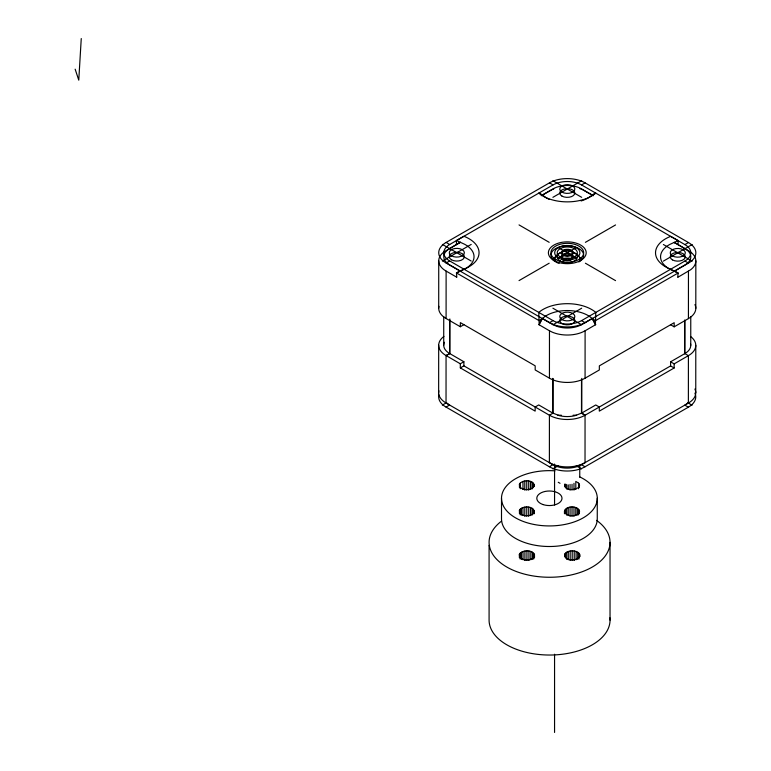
<?xml version="1.0" encoding="UTF-8"?>
<svg xmlns="http://www.w3.org/2000/svg" width="771" height="771" viewBox="0 0 771 771"><rect width="100%" height="100%" fill="white"/><g stroke="black" fill="none" stroke-linecap="round" stroke-linejoin="round"><path stroke-width="1.16" d="M438.651 392.69L438.68 345.273M438.709 308.227L438.738 260.81M443.72 345.273L443.739 316.592M446.033 402.973L446.062 355.556A25.202 14.543 0 0 1 443.894 336.426M463.911 324.678L460.345 326.74L446.091 318.51L446.12 271.093L443.942 269.667A25.202 14.543 0 0 1 443.942 251.963L460.374 242.306L449.686 248.474A20.162 11.632 0 0 0 449.686 264.925L460.374 271.093M449.647 320.042L449.628 353.504L463.882 361.734L463.882 365.849L460.316 367.902L460.316 363.787L463.882 361.734M449.869 318.982L449.85 353.648L446.062 355.556L460.316 363.787M456.827 277.252L456.442 272.915L463.94 269.175A34.444 19.873 0 0 0 463.94 236.283L456.442 240.485L456.442 244.6M460.345 326.74L460.345 322.625L535.19 365.83L535.18 369.945L549.444 378.175A25.202 14.543 0 0 0 585.073 378.195L599.337 369.974L599.337 365.859L674.182 322.702L674.172 326.827L670.606 324.764M549.386 462.639L549.415 415.222L552.98 413.169L553 378.513M549.444 378.175L549.472 330.769L538.794 324.581M690.585 336.522A25.202 14.543 0 0 1 688.407 355.653L674.153 363.873L674.153 367.989L599.308 411.136L599.308 407.021L595.752 404.968L581.739 413.054L574.954 415.704A20.162 11.632 0 0 1 559.524 415.694L552.73 413.044L552.749 378.388M579.753 477.133L579.763 465.154M581.507 379.717L581.488 413.179L585.054 415.241L670.587 365.936L674.153 367.989M581.758 378.397L581.739 413.054L585.054 415.241L585.025 462.658M585.073 378.195L585.102 330.778L595.781 324.601L592.234 318.442L581.546 324.601A20.162 11.632 0 0 1 553.038 324.591L542.341 318.423L539.392 323.55M670.587 365.936L670.587 361.811L684.841 353.6A20.162 11.632 0 0 0 690.575 343.856M678.133 277.117L690.633 269.763A25.202 14.543 0 0 0 690.633 252.059L678.133 244.696L678.133 240.571L670.645 236.36A34.444 19.873 0 0 0 670.645 269.262L678.133 273.001L677.748 277.348M684.629 353.744L684.648 320.273M684.86 320.129L684.841 353.6L688.407 355.653L688.378 403.069M674.172 326.827L688.426 318.606L688.455 271.19M690.749 345.379L690.768 316.688M695.76 392.786L695.789 345.379M695.808 308.323L695.837 260.916M81.254 38.55L78.767 80.145L75.153 69.188M519.452 484.092C518.941 490.915 531.065 491.243 534.062 486.347C534.573 479.523 522.449 479.196 519.452 484.092L519.452 487.523M519.452 510.219C518.941 517.052 531.065 517.38 534.062 512.484C534.573 505.651 522.449 505.323 519.452 510.219L519.452 513.65M519.394 554.243C518.854 561.298 531.383 561.635 534.486 556.575C535.016 549.511 522.487 549.183 519.394 554.243L519.394 557.78M564.459 511.346C566.232 505.371 577.807 505.371 579.58 511.346C577.807 517.331 566.232 517.331 564.459 511.346L564.459 513.64M564.651 554.233C564.121 561.288 576.65 561.625 579.744 556.566C580.274 549.511 567.745 549.174 564.651 554.233L564.651 556.595M542.341 318.423L539.18 324.803L538.784 312.39A34.444 19.873 0 0 1 595.8 312.409L595.395 324.822L592.234 318.442M458.6 243.347L460.374 242.306M541.242 195.709L551.949 189.695A25.202 14.543 0 0 1 553.751 188.962M446.12 242.441L549.472 182.852A25.202 14.543 0 0 1 585.112 182.872L688.464 242.537A25.202 14.543 0 0 1 688.464 263.104L585.112 322.683A25.202 14.543 0 0 1 549.472 322.673L446.12 263.007A25.202 14.543 0 0 1 446.12 242.441L449.686 244.503L553.038 184.915A20.162 11.632 0 0 1 581.546 184.924L684.899 244.59L688.464 242.537M542.341 195.053L553.038 188.885A20.162 11.632 0 0 1 581.546 188.895L592.234 195.073M442.409 261.032L471.206 244.426M552.894 197.328L581.691 180.732M446.12 263.007L449.686 260.945L553.038 320.62A20.162 11.632 0 0 0 581.546 320.63L585.112 322.683M581.546 184.924L585.112 182.872M519.037 280.596L549.183 263.21M558.243 257.986L576.342 247.549M585.401 242.335L615.547 224.949M446.062 355.556L449.628 353.504A20.162 11.632 0 0 1 444.414 342.266M549.472 322.673L553.038 320.62M552.894 324.813L581.691 308.207M663.378 261.118L692.175 244.513M581.546 320.63L684.899 261.041L688.464 263.104M674.211 271.18L684.899 265.022A20.162 11.632 0 0 0 684.899 248.57L674.211 242.393L675.974 243.434M442.323 405.112L445.889 403.06M438.872 394.906A25.202 14.543 0 0 0 446.033 407.088L449.599 405.035A20.162 11.632 0 0 1 446.39 402.626M446.033 407.088L549.386 466.754L552.952 464.701A20.162 11.632 0 0 0 581.459 464.711L585.025 466.773L688.378 407.184A25.202 14.543 0 0 0 694.902 393.143M552.807 468.893L558.156 465.809M581.459 464.711L688.493 403.002A25.202 14.543 0 0 0 694.902 389.027M678.133 240.571L669.739 244.465A29.414 16.972 0 0 0 669.739 269.108L678.133 273.001L595.395 320.707L588.649 315.859A29.414 16.972 0 0 0 545.935 315.84L539.189 320.688L456.442 272.915L464.836 269.031A29.414 16.972 0 0 0 464.836 244.378L456.442 240.485M585.102 330.778L582.625 332.031A25.202 14.543 0 0 1 551.949 332.022L549.472 330.769M557.886 415.232L561.394 415.232M573.084 415.232L576.583 415.241M446.12 271.093L456.442 277.03M552.894 180.713L581.691 197.347M663.378 244.503L692.175 261.128M549.472 182.852L553.038 184.915M519.037 224.91L549.183 242.316M558.243 247.549L576.342 257.996M585.401 263.219L615.547 280.634M670.587 361.811L674.153 363.873M442.409 244.417L471.206 261.041M552.894 308.198L581.691 324.822M687.626 402.635L692.079 405.209M688.378 407.184L684.812 405.122A20.162 11.632 0 0 0 688.021 402.722M463.882 365.849L549.415 415.222A25.202 14.543 0 0 0 585.054 415.241M460.316 367.902L535.161 411.116L535.161 407.001L538.727 404.939L552.73 413.044M576.255 465.819L581.604 468.903M552.952 464.701L445.917 402.905A25.202 14.543 0 0 1 438.872 390.791M593.333 195.728L582.625 189.705A25.202 14.543 0 0 0 579.888 188.644M558.243 482.27L560.025 483.301M674.211 242.393L678.133 244.696M564.719 486.376L564.719 484.092C563.273 494.49 588.851 488.139 575.802 481.441L575.802 489.44M610.034 542.331L610.034 620.106M597.265 498.288L597.265 518.864A47.879 27.64 0 0 1 549.386 546.504A47.879 27.64 0 0 1 501.507 518.864L501.507 498.288M579.744 554.233L579.744 556.595M579.32 484.092L579.32 487.523M579.32 510.219L579.32 513.65M578.963 553.144L578.963 559.052M578.568 483.041L578.568 488.756M578.568 509.168L578.568 514.883M577.72 552.209L577.72 559.303M577.363 508.262L577.363 515.124M576.101 551.496L576.101 559.765M575.802 507.569L575.802 515.577M574.222 551.043L574.222 560.498M573.981 483.292L573.981 490.144M573.981 507.135L573.981 516.281M572.198 550.889L572.198 560.344M572.024 484.284L572.024 489.999M572.024 506.99L572.024 516.127M570.174 551.043L570.174 560.498M570.058 484.429L570.058 490.144M570.058 507.135L570.058 516.281M568.237 484.872L568.237 489.44M568.237 507.569L568.237 515.577M568.285 551.496L568.285 559.765M566.675 484.419L566.675 488.987M566.675 508.262L566.675 515.124M566.675 552.209L566.675 559.303M565.471 484.178L565.471 487.609M565.471 509.168L565.471 513.737M565.432 553.144L565.432 557.876M564.719 510.219L564.719 513.65M554.561 464.055L554.561 504.976M554.561 654.222L554.561 732.45M534.476 554.233L534.476 557.78M534.322 511.346L534.322 513.64M534.062 484.092L534.062 486.376M534.062 510.219L534.062 513.65M533.696 553.154L533.696 559.062M533.301 483.041L533.301 487.609M533.301 509.168L533.301 513.737M532.462 552.219L532.462 559.303M532.106 482.135L532.106 488.987M532.106 508.262L532.106 515.124M530.843 551.496L530.843 559.775M530.535 481.441L530.535 489.44M530.535 507.569L530.535 515.577M528.954 551.053L528.954 560.507M528.713 481.008L528.713 490.144M528.713 507.135L528.713 516.281M526.93 550.899L526.93 560.353M526.757 480.853L526.757 489.999M526.757 506.99L526.757 516.127M524.916 551.053L524.916 560.507M524.8 481.008L524.8 490.144M524.8 507.135L524.8 516.281M522.979 481.441L522.979 489.44M522.979 507.569L522.979 515.577M523.027 551.496L523.027 559.775M521.408 508.262L521.408 515.124M521.408 552.219L521.408 559.312M520.213 483.041L520.213 488.756M520.213 509.168L520.213 514.883M520.165 553.154L520.165 559.062M489.084 545.357L489.084 620.125A60.475 34.917 0 0 0 551.544 655.013A60.475 34.917 0 0 0 609.909 617.831M596.552 520.358A60.475 34.917 0 0 1 591.203 567.658A60.475 34.917 0 0 1 509.101 568.294A60.475 34.917 0 0 1 501.574 521.09M579.522 476.806A47.879 27.64 0 0 1 574.568 521.803A47.879 27.64 0 0 1 502.634 504.244A47.879 27.64 0 0 1 555.072 470.84M446.091 318.51A25.202 14.543 0 0 1 438.921 306.328M694.95 304.564A25.202 14.543 0 0 1 688.426 318.606M584.91 462.725A25.202 14.543 0 0 1 549.501 462.706M581.074 200.971A29.414 16.972 0 0 0 588.649 197.646L595.395 192.808L595.8 193.155A34.444 19.873 0 0 1 538.784 193.136L539.189 192.779L545.935 197.627A29.414 16.972 0 0 0 549.482 199.467M555.12 260.82A12.596 7.267 0 0 1 560.989 252.647M573.585 252.657A12.596 7.267 0 0 1 579.455 260.829M555.708 261.918A16.384 9.454 0 0 1 555.708 248.551A16.384 9.454 0 0 1 578.876 248.561A16.384 9.454 0 0 1 578.876 261.928M559.1 263.422A16.384 9.454 0 0 1 556.489 262.342M553.096 259.152A16.384 9.454 0 0 1 555.698 257.196M579.831 257.813A16.384 9.454 0 0 1 581.469 259.162M562.926 259.548A5.04 2.911 0 0 1 571.648 259.548M564.767 260.232A5.04 2.911 0 0 1 563.428 255.837A5.04 2.911 0 0 1 571.147 255.847A5.04 2.911 0 0 1 569.808 260.232M568.593 260.521A5.04 2.911 0 0 1 565.981 260.521M563.013 260.174A6.052 3.489 0 0 1 562.049 259.451M585.025 466.773A25.202 14.543 0 0 1 549.386 466.754M684.899 244.59A20.162 11.632 0 0 1 684.899 261.041M449.686 260.945A20.162 11.632 0 0 1 449.686 244.503M543.092 504.581A12.596 7.276 0 0 0 561.992 498.288A12.596 7.276 0 0 0 543.092 491.985A12.596 7.276 0 0 0 543.092 504.581M561.943 323.569A7.556 4.366 0 0 0 574.588 321.623A7.556 4.366 0 0 0 565.336 316.274A7.556 4.366 0 0 0 561.943 323.569M451.459 259.779A7.556 4.366 0 0 0 464.113 257.832A7.556 4.366 0 0 0 454.851 252.483A7.556 4.366 0 0 0 451.459 259.779M672.428 259.875A7.556 4.366 0 0 0 685.072 257.919A7.556 4.366 0 0 0 675.81 252.58A7.556 4.366 0 0 0 672.428 259.875M561.943 196.085A7.556 4.366 0 0 0 574.588 194.138A7.556 4.366 0 0 0 565.336 188.789A7.556 4.366 0 0 0 561.943 196.085M553.925 260.473A18.899 10.9 0 0 0 585.546 255.596A18.899 10.9 0 0 0 562.396 242.239A18.899 10.9 0 0 0 553.925 260.473M560.16 260.993A10.081 5.811 0 0 0 577.026 258.401A10.081 5.811 0 0 0 564.68 251.269A10.081 5.811 0 0 0 560.16 260.993M563.013 259.355A6.052 3.489 0 0 0 573.132 257.793A6.052 3.489 0 0 0 565.721 253.514A6.052 3.489 0 0 0 563.013 259.355M560.16 256.878A10.081 5.811 0 0 0 577.026 254.276A10.081 5.811 0 0 0 564.68 247.154A10.081 5.811 0 0 0 560.16 256.878M558.377 257.909A12.596 7.267 0 0 0 579.464 254.661A12.596 7.267 0 0 0 564.035 245.747A12.596 7.267 0 0 0 558.377 257.909M563.013 255.24A6.052 3.489 0 0 0 573.132 253.678A6.052 3.489 0 0 0 565.731 249.399A6.052 3.489 0 0 0 563.013 255.24M563.726 254.825A5.04 2.911 0 0 0 572.159 253.524A5.04 2.911 0 0 0 565.991 249.958A5.04 2.911 0 0 0 563.726 254.825M555.708 259.451A16.384 9.454 0 0 0 583.117 255.22A16.384 9.454 0 0 0 563.052 243.636A16.384 9.454 0 0 0 555.708 259.451M561.943 192.114A7.556 4.366 0 0 0 574.597 190.158A7.556 4.366 0 0 0 565.336 184.818A7.556 4.366 0 0 0 561.943 192.114M672.428 255.895A7.556 4.366 0 0 0 685.072 253.948A7.556 4.366 0 0 0 675.82 248.599A7.556 4.366 0 0 0 672.428 255.895M561.943 319.589A7.556 4.366 0 0 0 574.597 317.642A7.556 4.366 0 0 0 565.336 312.294A7.556 4.366 0 0 0 561.943 319.589M451.469 255.808A7.556 4.366 0 0 0 464.113 253.861A7.556 4.366 0 0 0 454.851 248.513A7.556 4.366 0 0 0 451.469 255.808"/></g></svg>
